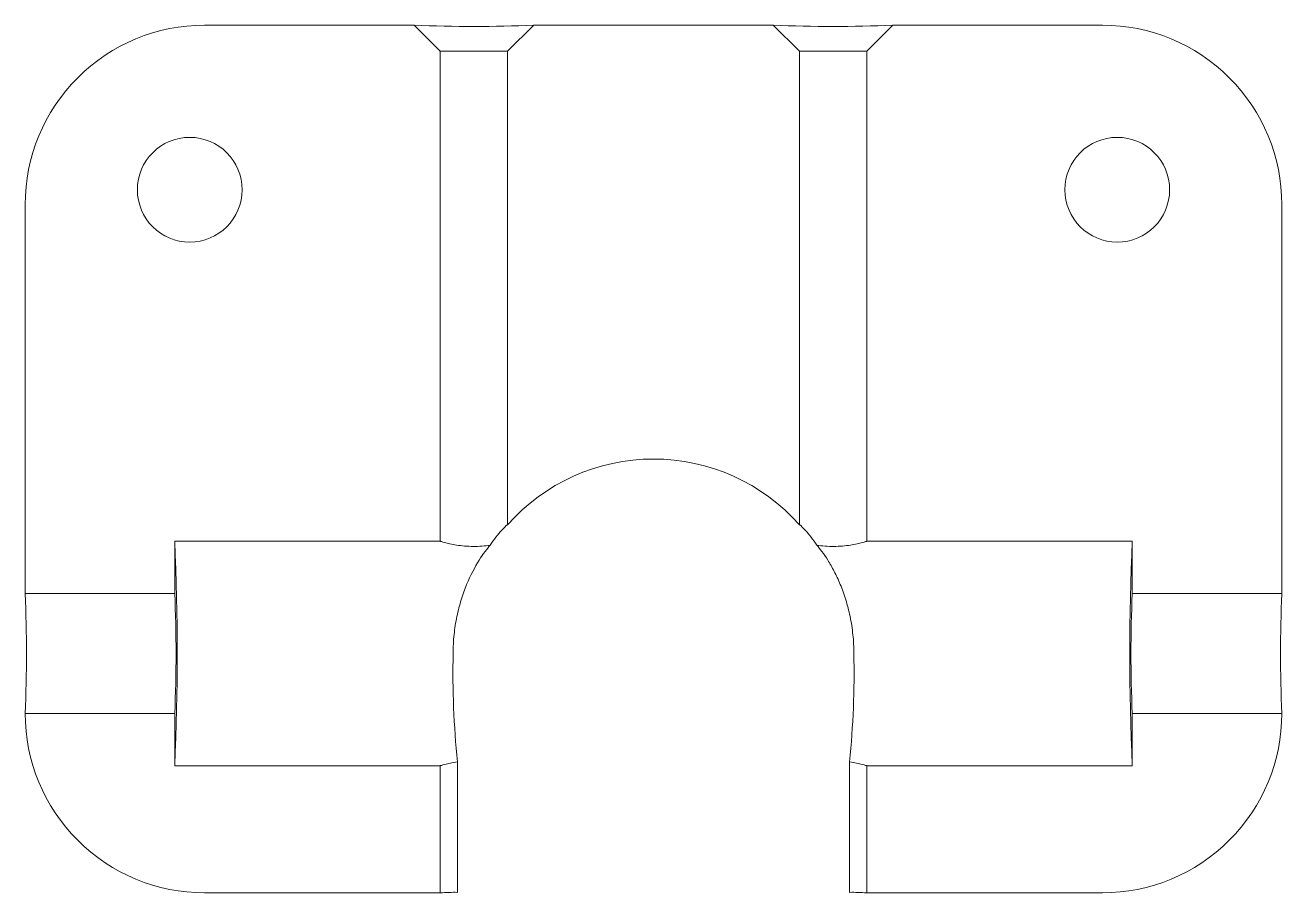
# Paper-space layout '_Back' of a CAD drawing. Header units: millimetres, sheet in inches. Extents: x -21 to 21, y -8 to 21.
import ezdxf

# ---------------------------------------------------------------- set-up
doc = ezdxf.new("R2010")
doc.units = ezdxf.units.MM

psp = doc.layouts.new('_Back')

# ---------------------------------------------------------------- linework, layer by layer
at = {"color": 7, "linetype": 'Continuous', "lineweight": 15}
for p, q in [((-15.001, 21), (-8, 21)), ((-8, 21), (-7.125, 20.125)), ((-4.875, 20.125), (-4, 21)), ((-4, 21), (4, 21)), ((4, 21), (4.875, 20.125)), ((7.125, 20.125), (8, 21)), ((8, 21), (15.001, 21)), ((-7.125, 20.125), (-7.125, 3.75)), ((-4.875, 4.299), (-4.875, 20.125)), ((4.875, 20.125), (4.875, 4.299)), ((7.125, 3.75), (7.125, 20.125)), ((-21, 2), (-21, 15.001)), ((21, 15.001), (21, 2)), ((-16, 3.75), (-7.125, 3.75)), ((-16, 3.75), (-16, 2)), ((7.125, 3.75), (16, 3.75)), ((16, 3.75), (16, 2)), ((-16, 2), (-21, 2)), ((21, 2), (16, 2)), ((-21, -2.001), (-21, -2)), ((-21, -2), (-16, -2)), ((-16, -2), (-16, -3.75)), ((16, -2), (21, -2)), ((16, -2), (16, -3.75)), ((21, -2), (21, -2.001)), ((-7.125, -3.75), (-16, -3.75)), ((-7.125, -3.75), (-7.125, -8)), ((-6.552, -7.983), (-6.552, -3.62)), ((6.552, -3.62), (6.552, -7.983)), ((16, -3.75), (7.125, -3.75)), ((7.125, -8), (7.125, -3.75)), ((-7.125, -8), (-15.001, -8)), ((15.001, -8), (7.125, -8))]:
    psp.add_line(p, q, dxfattribs=at)
for centre in [(-15.5, 15.5), (15.5, 15.5)]:
    psp.add_circle(centre, 1.75, dxfattribs=at)
for centre, radius, start, end in [((15.001, 15.001), 5.999, 359.997, 90.003), ((-15.001, 15.001), 5.999, 89.997, 180.003), ((-6, 67.302), 46.345, 267.5266, 272.4734), ((6, 67.302), 46.345, 267.5266, 272.4734), ((0, 0), 6.5, 41.4095, 138.5905), ((-102.241, 0), 86.322, 357.51018, 2.48982), ((102.241, 0), 86.322, 177.51018, 182.48982), ((-65.867, 0), 44.911, 357.4477, 2.5523), ((-60.867, 0), 44.911, 357.4477, 2.5523), ((60.867, 0), 44.911, 177.4477, 182.5523), ((65.867, 0), 44.911, 177.4477, 182.5523), ((22.649, -0.636), 29.352, 178.7586, 185.8341), ((-23.564, -0.599), 30.267, 354.2729, 1.1344), ((-15.001, -2.001), 5.999, 179.997, 270.003), ((15.001, -2.001), 5.999, 269.997, 0.003), ((-6.649, -14.291), 6.309, 89.1131, 94.3238), ((6.649, -14.291), 6.309, 85.6762, 90.8869)]:
    psp.add_arc(centre, radius, start, end, dxfattribs=at)
for points, knots in [([(-4.875, 20.125), (-4.874, 20.126), (-4.903, 20.126), (-5.015, 20.128), (-5.098, 20.128), (-5.307, 20.129), (-5.431, 20.129), (-5.705, 20.13), (-5.852, 20.13), (-6.149, 20.13), (-6.296, 20.13), (-6.568, 20.129), (-6.694, 20.129), (-6.901, 20.128), (-6.985, 20.128), (-7.097, 20.126), (-7.126, 20.126), (-7.125, 20.125)], [0, 0, 0, 0, 0.125, 0.125, 0.25, 0.25, 0.375, 0.375, 0.5, 0.5, 0.625, 0.625, 0.75, 0.75, 0.875, 0.875, 1, 1, 1, 1]), ([(7.125, 20.125), (7.126, 20.126), (7.097, 20.126), (6.985, 20.128), (6.902, 20.128), (6.693, 20.129), (6.569, 20.129), (6.295, 20.13), (6.148, 20.13), (5.851, 20.13), (5.704, 20.13), (5.432, 20.129), (5.306, 20.129), (5.099, 20.128), (5.015, 20.128), (4.903, 20.126), (4.874, 20.126), (4.875, 20.125)], [0, 0, 0, 0, 0.125, 0.125, 0.25, 0.25, 0.375, 0.375, 0.5, 0.5, 0.625, 0.625, 0.75, 0.75, 0.875, 0.875, 1, 1, 1, 1]), ([(-5.463, 3.617), (-5.398, 3.713), (-5.331, 3.804), (-5.2, 3.971), (-5.134, 4.049), (-5.018, 4.178), (-4.966, 4.231), (-4.894, 4.297), (-4.874, 4.31), (-4.875, 4.299)], [0, 0, 0, 0, 0.25, 0.25, 0.5, 0.5, 0.75, 0.75, 1, 1, 1, 1]), ([(4.875, 4.299), (4.874, 4.31), (4.894, 4.297), (4.967, 4.231), (5.019, 4.178), (5.135, 4.049), (5.2, 3.971), (5.331, 3.804), (5.398, 3.713), (5.463, 3.617)], [0, 0, 0, 0, 0.25, 0.25, 0.5, 0.5, 0.75, 0.75, 1, 1, 1, 1]), ([(-5.463, 3.617), (-5.632, 3.592), (-5.828, 3.576), (-6.221, 3.579), (-6.414, 3.597), (-6.745, 3.65), (-6.884, 3.684), (-7.075, 3.734), (-7.126, 3.75), (-7.125, 3.75)], [0, 0, 0, 0, 0.25, 0.25, 0.5, 0.5, 0.75, 0.75, 1, 1, 1, 1]), ([(-5.463, 3.617), (-5.511, 3.563), (-5.569, 3.492), (-5.693, 3.325), (-5.76, 3.227), (-5.969, 2.892), (-6.113, 2.622), (-6.31, 2.145), (-6.371, 1.974), (-6.481, 1.619), (-6.53, 1.434), (-6.61, 1.043), (-6.643, 0.838), (-6.686, 0.424), (-6.697, 0.213), (-6.697, 0)], [0, 0, 0, 0, 0.125, 0.125, 0.25, 0.25, 0.5, 0.5, 0.625, 0.625, 0.75, 0.75, 0.875, 0.875, 1, 1, 1, 1]), ([(7.125, 3.75), (7.126, 3.75), (7.075, 3.734), (6.884, 3.684), (6.744, 3.65), (6.413, 3.597), (6.221, 3.579), (5.828, 3.576), (5.632, 3.592), (5.463, 3.617)], [0, 0, 0, 0, 0.25, 0.25, 0.5, 0.5, 0.75, 0.75, 1, 1, 1, 1]), ([(6.697, 0), (6.697, 0.213), (6.686, 0.423), (6.643, 0.835), (6.611, 1.039), (6.53, 1.432), (6.481, 1.619), (6.371, 1.976), (6.309, 2.147), (6.178, 2.464), (6.109, 2.61), (5.969, 2.881), (5.897, 3.006), (5.759, 3.228), (5.693, 3.325), (5.569, 3.492), (5.511, 3.563), (5.463, 3.617)], [0, 0, 0, 0, 0.125, 0.125, 0.25, 0.25, 0.375, 0.375, 0.5, 0.5, 0.625, 0.625, 0.75, 0.75, 0.875, 0.875, 1, 1, 1, 1]), ([(-7.125, -3.75), (-7.126, -3.75), (-7.072, -3.733), (-6.871, -3.681), (-6.726, -3.646), (-6.552, -3.62)], [0, 0, 0, 0, 0.5, 0.5, 1, 1, 1, 1]), ([(6.552, -3.62), (6.639, -3.633), (6.718, -3.648), (6.859, -3.678), (6.921, -3.694), (7.071, -3.733), (7.126, -3.75), (7.125, -3.75)], [0, 0, 0, 0, 0.25, 0.25, 0.5, 0.5, 1, 1, 1, 1])]:
    psp.add_open_spline(points, degree=3, knots=knots, dxfattribs=at)

doc.saveas('drawing.dxf')
